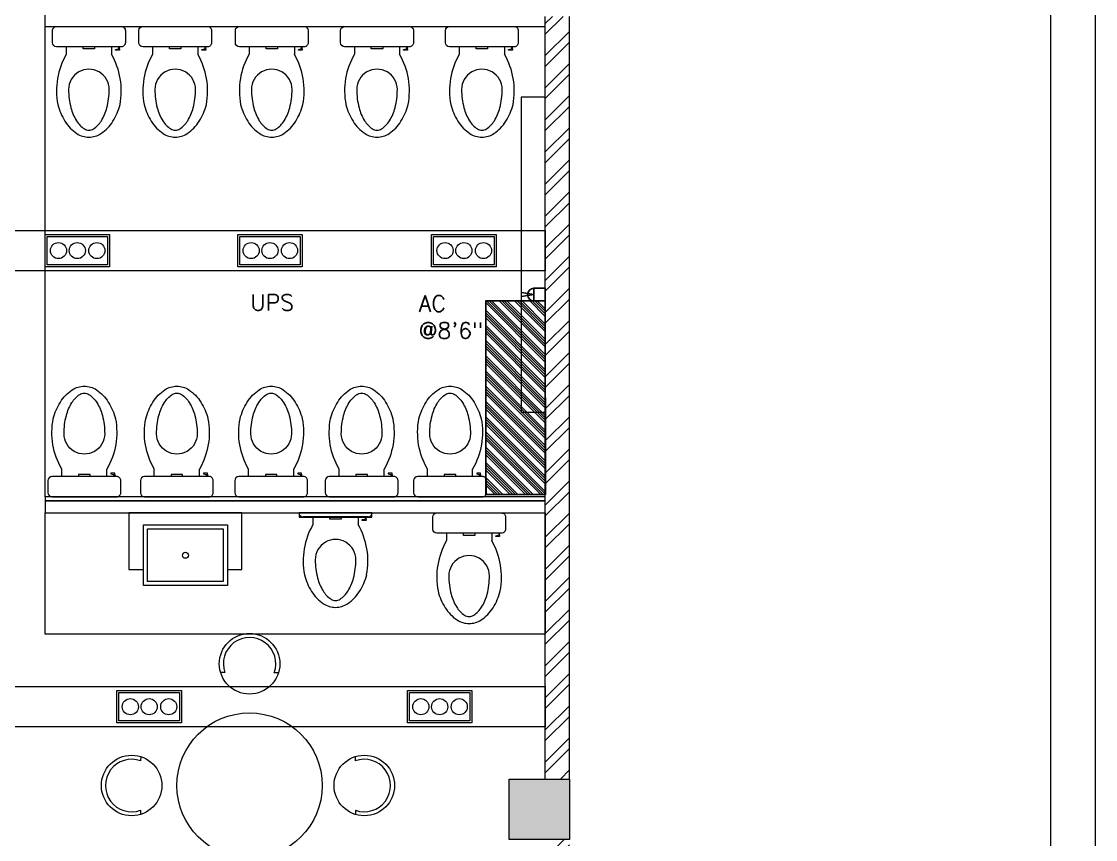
# Model space of a CAD drawing. Header units: inches. Extents: x 111501 to 134888, y 46021 to 52102.
# Drawn here: x 114258.9 to 114525.1, y 47348.7 to 47551.3 of the extents above; entities that cross this region are included whole.
import ezdxf

# ---------------------------------------------------------------- set-up
doc = ezdxf.new("R2010")
doc.units = ezdxf.units.IN
doc.header["$MEASUREMENT"] = 0
for name, color, linetype, lineweight in [('column', 252, 'Continuous', 9), ('FURNITURE', 14, 'Continuous', 18), ('SHEET', 7, 'Continuous', 30), ('text1', 7, 'Continuous', 0), ('wall', 7, 'Continuous', 9)]:
    doc.layers.add(name, color=color, linetype=linetype, lineweight=lineweight)
doc.layers.add('electrical layout', color=250, linetype='Continuous')
doc.layers.add('false ceiling', color=5, linetype='Continuous')
doc.styles.get("Standard").update_dxf_attribs({"font": 'txt.shx', "height": 6})

# ---------------------------------------------------------------- blocks, each defined once
blk = doc.blocks.new('EWC')
at = {"layer": 'FURNITURE'}
for p, q in [((120.3363, 285.8533), (120.3363, 285.9286)), ((120.3614, 285.9536), (120.7626, 285.9536)), ((120.7877, 285.9286), (120.7877, 285.8533)), ((120.7626, 285.8283), (120.3614, 285.8283)), ((120.4221, 285.8283), (120.4221, 285.7819)), ((120.7019, 285.8283), (120.7019, 285.7819))]:
    blk.add_line(p, q, dxfattribs=at)
at = {"layer": 'FURNITURE', "linetype": 'ByBlock'}
blk.add_line((120.3673, 285.9536), (120.7568, 285.9536), dxfattribs=at)
at = {"layer": 'FURNITURE', "linetype": 'Continuous'}
for p, q in [((120.5265, 285.8149), (120.5265, 285.8283)), ((120.5975, 285.8149), (120.5265, 285.8149)), ((120.5975, 285.8283), (120.5975, 285.8149))]:
    blk.add_line(p, q, dxfattribs=at)
for points in [[(120.7509, 285.815), (120.7509, 285.8067), (120.727, 285.8067), (120.727, 285.8122)], [(120.7429, 285.815), (120.7451, 285.815)], [(120.7509, 285.815), (120.7509, 285.8283), (120.7451, 285.8283), (120.7451, 285.815)]]:
    blk.add_lwpolyline(points, dxfattribs=at)
blk.add_arc((120.7262, 285.8625), 0.0503, 270.88806, 289.3392, dxfattribs=at)
at = {"layer": 'FURNITURE', "extrusion": (0, 0, -1)}
for centre, major_axis, start_param, end_param in [((120.3614, 285.9286), (-0.0177, -0.0177), 0.785398, 2.356194), ((120.7626, 285.9286), (-0.0177, -0.0177), 2.356194, 3.926991), ((120.3614, 285.8533), (-0.0177, 0.0177), 3.926991, 5.497787), ((120.7626, 285.8533), (-0.0177, 0.0177), 2.356194, 3.926991)]:
    blk.add_ellipse(centre, major_axis=major_axis, ratio=1, start_param=start_param, end_param=end_param, dxfattribs=at)
at = {"layer": 'FURNITURE'}
for centre, major_axis, start_param, end_param in [((120.8115, 285.5555), (-0.3185, -0.3185), -1.31209, -0.594747), ((120.3067, 285.5545), (-0.3225, 0.3225), 3.740911, 4.44905), ((120.562, 285.5634), (-0.0891, -0.0891), 2.356179, 5.497772), ((120.8876, 285.5634), (-0.3193, -0.3193), -0.785413, -0.532092), ((120.2364, 285.5634), (-0.3193, 0.3193), 3.673654, 3.926975), ((120.727, 285.5628), (-0.2614, 0.2614), 1.038704, 1.343982), ((120.727, 285.5218), (-0.202, 0.202), 1.038704, 1.343982), ((120.397, 285.5218), (-0.202, 0.202), 3.368376, 3.673654), ((120.397, 285.5628), (-0.2614, -0.2614), 1.79758, 2.102858), ((120.6257, 285.4994), (-0.1769, -0.1769), -0.226814, 0.200102), ((120.6257, 285.4585), (-0.1175, 0.1175), 1.343983, 1.770898), ((120.4983, 285.4585), (-0.1175, -0.1175), 1.370664, 1.797579), ((120.4983, 285.4994), (-0.1769, -0.1769), 1.370664, 1.797579), ((120.562, 285.3624), (-0.036, 0.036), 1.7709, 2.356179), ((120.562, 285.3624), (-0.036, 0.036), 2.35618, 2.941459), ((120.562, 285.4034), (-0.0954, 0.0954), 1.770899, 2.356178), ((120.562, 285.4034), (-0.0954, -0.0954), 0.785384, 1.370663)]:
    blk.add_ellipse(centre, major_axis=major_axis, ratio=1, start_param=start_param, end_param=end_param, dxfattribs=at)
blk = doc.blocks.new('A$C2699740B')
at = {"layer": 'FURNITURE'}
for p, q in [((1, 17.05), (1, 1)), ((1, 14.62), (2.86, 14.62)), ((1, 3.43), (2.86, 3.43))]:
    blk.add_line(p, q, dxfattribs=at)
at = {"layer": 'FURNITURE', "linetype": 'Continuous'}
for p, q in [((1, 10.45), (1.54, 10.45)), ((1.54, 10.45), (1.54, 7.61)), ((1.54, 7.61), (1, 7.61))]:
    blk.add_line(p, q, dxfattribs=at)
at = {"layer": 'FURNITURE'}
blk.add_lwpolyline([(0, 0), (1.02, 0), (1.02, 18.06), (0, 18.06)], close=True, dxfattribs=at)
at = {"layer": 'FURNITURE', "linetype": 'Continuous'}
for points in [[(1.53, 16.58), (1, 16.58), (1, 16.35), (1.53, 16.35)], [(1.53, 16.58), (1.87, 16.58), (1.87, 15.63), (1.65, 15.63)], [(1.53, 16.26), (1.53, 16.35)]]:
    blk.add_lwpolyline(points, dxfattribs=at)
blk.add_arc((-0.37, 15.59), 2.01, 0.8881, 19.3392, dxfattribs=at)
at = {"layer": 'FURNITURE', "extrusion": (0, 0, -1)}
for centre, start_param, end_param in [((0, 17.05), 2.356194, 3.926991), ((0, 1), 3.926991, 5.497787)]:
    blk.add_ellipse(centre, major_axis=(-0.709, -0.709), ratio=1, start_param=start_param, end_param=end_param, dxfattribs=at)
at = {"layer": 'FURNITURE'}
for centre, major_axis, start_param, end_param in [((11.95, -1.19), (-12.9, -12.9), 3.740911, 4.44905), ((11.62, 2.43), (10.46, -10.46), 1.79758, 2.102858), ((11.6, 9.03), (3.56, -3.56), 2.356179, 5.497772), ((11.6, -4), (-12.77, -12.77), 3.673654, 3.926975), ((13.26, 2.43), (-8.08, -8.08), 3.368376, 3.673654), ((14.16, 6.48), (7.07, -7.07), 1.370664, 1.797579), ((15.79, 6.48), (4.7, -4.7), 1.370664, 1.797579), ((18, 9.03), (3.81, -3.81), 0.785384, 1.370663), ((19.64, 9.03), (-1.44, -1.44), 2.35618, 2.941459), ((19.64, 9.03), (-1.44, -1.44), 1.7709, 2.356179), ((18, 9.03), (-3.81, -3.81), 1.770899, 2.356178), ((13.26, 15.63), (-8.08, -8.08), 1.038704, 1.343982), ((15.79, 11.57), (-4.7, -4.7), 1.343983, 1.770898), ((14.16, 11.57), (7.07, -7.07), -0.226814, 0.200102), ((11.91, 19.01), (12.74, -12.74), -1.31209, -0.594747), ((11.6, 22.05), (12.77, -12.77), -0.785413, -0.532092), ((11.62, 15.63), (-10.46, -10.46), 1.038704, 1.343982)]:
    blk.add_ellipse(centre, major_axis=major_axis, ratio=1, start_param=start_param, end_param=end_param, dxfattribs=at)
blk = doc.blocks.new('fgfdg')
at = {"layer": 'FURNITURE'}
for points in [[(9958.2, 25320.5), (9961.82, 25320.5), (9961.82, 25334.5), (9933.82, 25334.5), (9933.82, 25320.5), (9937.44, 25320.5)], [(9937.44, 25316.5), (9937.44, 25331.56), (9958.2, 25331.56), (9958.2, 25316.5), (9937.44, 25316.5), (9937.44, 25316.5)]]:
    blk.add_lwpolyline(points, dxfattribs=at)
blk.add_lwpolyline([(9938.44, 25317.5), (9938.44, 25330.56), (9957.2, 25330.56), (9957.2, 25317.5), (9938.44, 25317.5)], close=True, dxfattribs=at)
blk.add_circle((9947.82, 25324.03), 0.75, dxfattribs=at)
blk = doc.blocks.new('ac')
h = blk.add_hatch()
h.set_pattern_fill('ANSI34', color=5, scale=0.610107, angle=270, style=0)
h.set_pattern_definition([(315, (22596.1116, 2489.52766), (0.32355821, 0.32355821), []), (315, (22596.1116, 2489.4198), (0.32355821, 0.32355821), []), (315, (22596.1116, 2489.31195), (0.32355821, 0.32355821), []), (315, (22596.1116, 2489.2041), (0.32355821, 0.32355821), [])])
h.paths.add_polyline_path([(24130.216, 5022.758), (24130.216, 5030.993), (24132.746, 5030.993), (24132.754, 5022.758)])
at = {"color": 0, "ltscale": 7}
blk.add_lwpolyline([(24130.216, 5022.758), (24132.754, 5022.758), (24132.746, 5030.993), (24130.216, 5030.993)], close=True, dxfattribs=at)

msp = doc.modelspace()

# ---------------------------------------------------------------- hatches: boundary and pattern name
at = {"layer": 'column'}
h = msp.add_hatch(color=256, dxfattribs=at)
h.paths.add_polyline_path([(114379.75, 47359.72), (114379.75, 47348.72), (114390.75, 47348.72), (114390.75, 47359.72)])
h.paths.add_polyline_path([(114390.75, 47359.72), (114390.75, 47363.72), (114379.75, 47363.72), (114379.75, 47359.72)])
h.paths.add_polyline_path([(114390.75, 47348.72), (114394.75, 47348.72), (114394.75, 47359.72), (114390.75, 47359.72)])
h.paths.add_polyline_path([(114394.75, 47363.72), (114390.75, 47363.72), (114390.75, 47359.72), (114394.75, 47359.72)])
at = {"layer": 'wall', "lineweight": 5}
h = msp.add_hatch(dxfattribs=at)
h.set_pattern_fill('ANSI32', color=256, scale=15, style=0)
h.set_pattern_definition([(45, (15065.448, 38.135), (-3.97747564, 3.97747564), []), (45, (15068.0994, 38.135), (-3.97747564, 3.97747564), [])])
h.paths.add_polyline_path([(114388.75, 47567.59), (114394.75, 47567.59), (114394.75, 47756.52), (114388.75, 47756.52)])
h.paths.add_polyline_path([(114388.75, 47363.67), (114394.75, 47363.67), (114394.75, 47552.59), (114388.75, 47552.59)])
h.paths.add_polyline_path([(114388.75, 47771.52), (114394.75, 47771.52), (114394.75, 47956.45), (114388.75, 47956.45)])
h.paths.add_polyline_path([(114388.75, 47238.67), (114394.75, 47238.67), (114394.75, 47348.67), (114388.75, 47348.67)])

# ---------------------------------------------------------------- linework, layer by layer
at = {"layer": 'column'}
msp.add_lwpolyline([(114379.75, 47363.67), (114394.75, 47363.67), (114394.75, 47348.67), (114379.75, 47348.67)], close=True, dxfattribs=at)
at = {"layer": 'electrical layout', "color": 6}
for q in [(114382.81, 47484.17), (114382.81, 47483.23)]:
    msp.add_line((114385.93, 47483.7), q, dxfattribs=at)
at = {"layer": 'electrical layout', "lineweight": 5}
for points in [[(114264.75, 47490.59), (114264.75, 47498.59), (114280.75, 47498.59), (114280.75, 47490.59)], [(114265.25, 47491.09), (114265.25, 47498.09), (114280.25, 47498.09), (114280.25, 47491.09)], [(114312.5, 47490.59), (114312.5, 47498.59), (114328.5, 47498.59), (114328.5, 47490.59)], [(114313, 47491.09), (114313, 47498.09), (114328, 47498.09), (114328, 47491.09)], [(114360.57, 47490.59), (114360.57, 47498.59), (114376.57, 47498.59), (114376.57, 47490.59)], [(114361.07, 47491.09), (114361.07, 47498.09), (114376.07, 47498.09), (114376.07, 47491.09)], [(114282.57, 47377.59), (114282.57, 47385.59), (114298.57, 47385.59), (114298.57, 47377.59)], [(114283.07, 47378.09), (114283.07, 47385.09), (114298.07, 47385.09), (114298.07, 47378.09)], [(114354.57, 47377.59), (114354.57, 47385.59), (114370.57, 47385.59), (114370.57, 47377.59)], [(114355.07, 47378.09), (114355.07, 47385.09), (114370.07, 47385.09), (114370.07, 47378.09)]]:
    msp.add_lwpolyline(points, close=True, dxfattribs=at)
at = {"layer": 'electrical layout', "color": 6}
msp.add_lwpolyline([(114385.93, 47482.13), (114385.93, 47485.27), (114388.72, 47485.27), (114388.72, 47482.13)], close=True, dxfattribs=at)
at = {"layer": 'electrical layout', "lineweight": 5}
for centre in [(114268.09, 47494.59), (114272.75, 47494.59), (114277.61, 47494.59), (114315.84, 47494.59), (114320.5, 47494.59), (114325.36, 47494.59), (114363.9, 47494.59), (114368.57, 47494.59), (114373.42, 47494.59), (114285.9, 47381.59), (114290.57, 47381.59), (114295.42, 47381.59), (114357.9, 47381.59), (114362.57, 47381.59), (114367.42, 47381.59)]:
    msp.add_circle(centre, 2, dxfattribs=at)
at = {"layer": 'electrical layout', "color": 6}
msp.add_arc((114385.93, 47483.7), 1.57, 90, 270, dxfattribs=at)
at = {"layer": 'false ceiling', "lineweight": 5}
for points in [[(114185.75, 47499.59), (114388.75, 47499.59), (114388.75, 47489.59), (114185.75, 47489.59)], [(114185.75, 47386.59), (114388.75, 47386.59), (114388.75, 47376.59), (114185.75, 47376.59)]]:
    msp.add_lwpolyline(points, close=True, dxfattribs=at)
at = {"layer": 'FURNITURE', "lineweight": 5}
for p, q in [((114264.75, 47433.59), (114264.75, 47555.59)), ((114264.74, 47550.09), (114388.75, 47550.09))]:
    msp.add_line(p, q, dxfattribs=at)
at = {"layer": 'FURNITURE', "lineweight": 0}
for p, q in [((114309.33, 47390.04), (114308.28, 47390.04)), ((114322.61, 47389.99), (114321.56, 47389.99)), ((114288.46, 47369.22), (114288.45, 47368.16)), ((114341.64, 47369.22), (114341.64, 47368.16)), ((114288.41, 47355.94), (114288.41, 47354.88)), ((114341.69, 47355.94), (114341.69, 47354.88))]:
    msp.add_line(p, q, dxfattribs=at)
at = {"layer": 'FURNITURE', "lineweight": 5}
for points in [[(114382.75, 47454.59), (114388.75, 47454.59), (114388.75, 47532.59), (114382.75, 47532.59)], [(114264.75, 47432.59), (114388.75, 47432.59), (114388.75, 47433.59), (114264.75, 47433.59)], [(114264.75, 47429.59), (114388.75, 47429.59), (114388.75, 47432.59), (114264.75, 47432.59)], [(114264.75, 47429.59), (114388.75, 47429.59), (114388.75, 47399.59), (114264.75, 47399.59)]]:
    msp.add_lwpolyline(points, close=True, dxfattribs=at)
at = {"layer": 'FURNITURE', "lineweight": 0}
for centre, radius in [((114315.45, 47392.23), 7.5), ((114315.45, 47362.06), 18), ((114286.22, 47362.06), 7.5), ((114343.88, 47362.06), 7.5)]:
    msp.add_circle(centre, radius, dxfattribs=at)
for centre, start, end in [((114315.45, 47392.23), 339.9196, 199.696), ((114286.22, 47362.06), 69.9196, 289.696), ((114343.88, 47362.06), 250.304, 110.0804)]:
    msp.add_arc(centre, 6.5, start, end, dxfattribs=at)
at = {"layer": 'SHEET', "color": 0, "lineweight": 5, "ltscale": 25}
for points in [[(113676.77, 46327.43), (114525.12, 46327.43), (114525.12, 48100.82), (113676.77, 48100.82)], [(113687.83, 46338.49), (114514.05, 46338.49), (114514.05, 48089.76), (113687.83, 48089.76)]]:
    msp.add_lwpolyline(points, close=True, dxfattribs=at)
at = {"layer": 'wall'}
for p, q in [((114388.75, 47363.67), (114388.75, 47552.59)), ((114394.75, 47363.67), (114394.75, 47552.59))]:
    msp.add_line(p, q, dxfattribs=at)

# ---------------------------------------------------------------- block references
at = {"layer": 'electrical layout', "color": 6, "xscale": 5.828937824015538, "yscale": 5.828937824015538, "zscale": 5.828937824015538}
msp.add_blockref('ac', (-26279.55, 18156.79), dxfattribs=at)
at = {"layer": 'FURNITURE', "lineweight": 0, "xscale": 40.00000000000001, "yscale": 40.00000000000001, "zscale": 40.00000000000001}
for p in [(109453.15, 36111.95), (109474.54, 36111.95), (109498.47, 36111.95), (109524.56, 36111.95), (109550.55, 36111.95), (109547.39, 35991.45)]:
    msp.add_blockref('EWC', p, dxfattribs=at)
at = {"layer": 'FURNITURE', "lineweight": 0, "xscale": -40.00000000000001, "yscale": 39.99999999999997, "zscale": 40, "rotation": 179.999999999995}
for p in [(109452.02, 58871.74), (109474.95, 58871.74), (109498.32, 58871.74), (109520.75, 58871.74), (109542.66, 58871.74)]:
    msp.add_blockref('EWC', p, dxfattribs=at)
at = {"layer": 'FURNITURE', "linetype": 'ByBlock', "lineweight": 0}
msp.add_blockref('fgfdg', (104351.74, 22095.09), dxfattribs=at)
at = {"layer": 'FURNITURE', "lineweight": 0, "rotation": 270}
msp.add_blockref('A$C2699740B', (114327.73, 47429.59), dxfattribs=at)

# ---------------------------------------------------------------- texts
at = {"layer": 'text1', "color": 0, "char_height": 4, "width": 22.5097, "attachment_point": 1}
for s, insert in [('UPS', (114315.68, 47483.75)), ('AC @8\'6"', (114357.4, 47483.45))]:
    msp.add_mtext(s, dxfattribs=dict(at, insert=insert))

doc.saveas('drawing.dxf')
